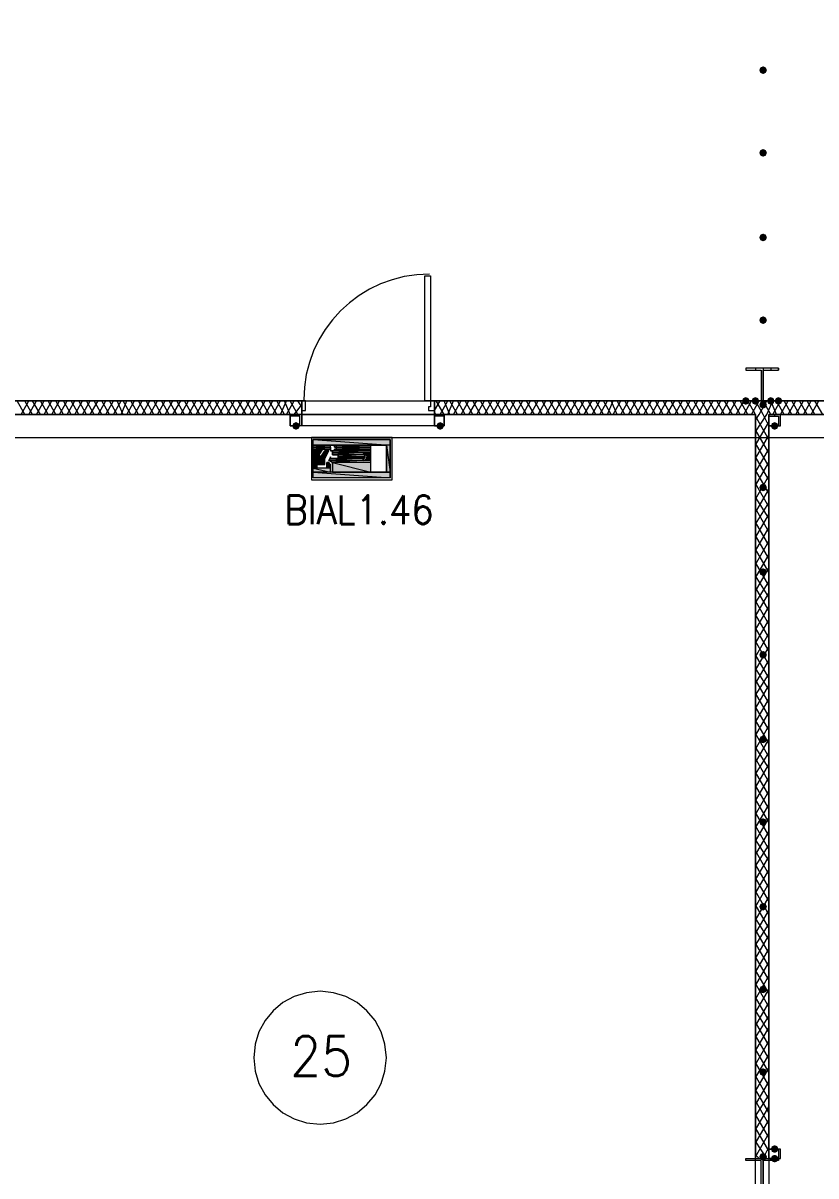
# Model space of a CAD drawing. Header units: millimetres. Extents: x 0 to 420, y 0 to 297.
# Drawn here: x 331.3 to 348.76, y 123.32 to 148.7 of the extents above; entities that cross this region are included whole.
import ezdxf

# ---------------------------------------------------------------- set-up
doc = ezdxf.new("R2010")
doc.units = ezdxf.units.MM
doc.styles.get("Standard").update_dxf_attribs({"font": 'STANDARD'})

msp = doc.modelspace()

# ---------------------------------------------------------------- hatches: boundary and pattern name
for color, points in [(7, [(347.683667, 147.658667), (347.658796, 147.598871), (347.599, 147.574), (347.539204, 147.598871), (347.514333, 147.658667), (347.539204, 147.718462), (347.599, 147.743333), (347.658796, 147.718463)]), (7, [(347.683667, 145.838333), (347.658796, 145.778537), (347.599, 145.753667), (347.539204, 145.778537), (347.514333, 145.838333), (347.539204, 145.898129), (347.599, 145.923), (347.658796, 145.898129)]), (7, [(347.683667, 143.975667), (347.658796, 143.915871), (347.599, 143.891), (347.539204, 143.915871), (347.514333, 143.975667), (347.539204, 144.035462), (347.599, 144.060333), (347.658796, 144.035463)]), (7, [(347.683667, 142.155333), (347.658796, 142.095537), (347.599, 142.070667), (347.539204, 142.095537), (347.514333, 142.155333), (347.539204, 142.215129), (347.599, 142.24), (347.658796, 142.215129)]), (7, [(347.302667, 140.377333), (347.277796, 140.317537), (347.218, 140.292667), (347.158204, 140.317537), (347.133333, 140.377333), (347.158204, 140.437129), (347.218, 140.462), (347.277796, 140.437129)]), (7, [(347.514333, 140.377333), (347.489462, 140.317537), (347.429667, 140.292667), (347.369871, 140.317537), (347.345, 140.377333), (347.369871, 140.437129), (347.429667, 140.462), (347.489462, 140.437129)]), (7, [(347.683667, 140.292667), (347.658796, 140.232871), (347.599, 140.208), (347.539204, 140.232871), (347.514333, 140.292667), (347.539204, 140.352462), (347.599, 140.377333), (347.658796, 140.352463)]), (7, [(347.853, 140.377333), (347.828129, 140.317537), (347.768333, 140.292667), (347.708538, 140.317537), (347.683667, 140.377333), (347.708537, 140.437129), (347.768333, 140.462), (347.828129, 140.437129)]), (7, [(348.022333, 140.377333), (347.997462, 140.317537), (347.937667, 140.292667), (347.877871, 140.317537), (347.853, 140.377333), (347.877871, 140.437129), (347.937667, 140.462), (347.997462, 140.437129)]), (7, [(337.396667, 139.827), (337.371796, 139.767204), (337.312, 139.742333), (337.252204, 139.767204), (337.227333, 139.827), (337.252204, 139.886796), (337.312, 139.911667), (337.371796, 139.886796)]), (7, [(340.571667, 139.827), (340.546796, 139.767204), (340.487, 139.742333), (340.427204, 139.767204), (340.402333, 139.827), (340.427204, 139.886796), (340.487, 139.911667), (340.546796, 139.886796)]), (7, [(347.937667, 139.827), (347.912796, 139.767204), (347.853, 139.742333), (347.793204, 139.767204), (347.768333, 139.827), (347.793204, 139.886796), (347.853, 139.911667), (347.912796, 139.886796)]), (82, [(338.074, 139.361333), (338.074, 139.318999)]), (82, [(338.116334, 139.403666), (338.158667, 139.403666)]), (82, [(338.158667, 139.361333), (338.201, 139.361333)]), (82, [(338.158667, 139.361333), (338.201, 139.361333)]), (82, [(338.158667, 139.276666), (338.116334, 139.276666)]), (82, [(338.158667, 139.318999), (338.201, 139.318999)]), (82, [(338.201, 139.318999), (338.158667, 139.318999)]), (82, [(337.989334, 139.022666), (338.031667, 139.022666)]), (7, [(347.683667, 138.472333), (347.658796, 138.412537), (347.599, 138.387667), (347.539204, 138.412537), (347.514333, 138.472333), (347.539204, 138.532129), (347.599, 138.557), (347.658796, 138.532129)]), (7, [(347.683667, 136.609667), (347.658796, 136.549871), (347.599, 136.525), (347.539204, 136.549871), (347.514333, 136.609667), (347.539204, 136.669462), (347.599, 136.694333), (347.658796, 136.669463)]), (7, [(347.683667, 134.789333), (347.658796, 134.729537), (347.599, 134.704667), (347.539204, 134.729537), (347.514333, 134.789333), (347.539204, 134.849129), (347.599, 134.874), (347.658796, 134.849129)]), (7, [(347.683667, 132.926667), (347.658796, 132.866871), (347.599, 132.842), (347.539204, 132.866871), (347.514333, 132.926667), (347.539204, 132.986462), (347.599, 133.011333), (347.658796, 132.986463)]), (7, [(347.683667, 131.106333), (347.658796, 131.046538), (347.599, 131.021667), (347.539204, 131.046538), (347.514333, 131.106333), (347.539204, 131.166129), (347.599, 131.191), (347.658796, 131.166129)]), (7, [(347.683667, 129.243667), (347.658796, 129.183871), (347.599, 129.159), (347.539204, 129.183871), (347.514333, 129.243667), (347.539204, 129.303462), (347.599, 129.328333), (347.658796, 129.303463)]), (7, [(347.683667, 127.423333), (347.658796, 127.363538), (347.599, 127.338667), (347.539204, 127.363538), (347.514333, 127.423333), (347.539204, 127.483129), (347.599, 127.508), (347.658796, 127.483129)]), (7, [(347.683667, 125.603), (347.658796, 125.543204), (347.599, 125.518333), (347.539204, 125.543204), (347.514333, 125.603), (347.539204, 125.662796), (347.599, 125.687667), (347.658796, 125.662796)]), (7, [(347.937667, 123.909667), (347.912796, 123.849871), (347.853, 123.825), (347.793204, 123.849871), (347.768333, 123.909667), (347.793204, 123.969462), (347.853, 123.994333), (347.912796, 123.969463)]), (7, [(347.683667, 123.740333), (347.658796, 123.680538), (347.599, 123.655667), (347.539204, 123.680538), (347.514333, 123.740333), (347.539204, 123.800129), (347.599, 123.825), (347.658796, 123.800129)]), (7, [(347.937667, 123.698), (347.912796, 123.638204), (347.853, 123.613333), (347.793204, 123.638204), (347.768333, 123.698), (347.793204, 123.757796), (347.853, 123.782667), (347.912796, 123.757796)])]:
    msp.add_hatch(color=color).paths.add_polyline_path(points, flags=0)
h = msp.add_hatch(color=82)
h.paths.add_polyline_path([(339.386334, 139.530666), (337.693, 139.530666), (339.386334, 139.403666)], flags=0)
h.paths.add_polyline_path([(337.693, 139.530666), (339.386334, 139.403666), (337.693, 139.403666)], flags=0)
h = msp.add_hatch(color=82)
h.paths.add_polyline_path([(337.693, 139.403666), (338.963, 139.403666)], flags=0)
h.paths.add_polyline_path([(338.963, 139.403666), (337.693, 139.403666)], flags=0)
h = msp.add_hatch(color=82)
h.paths.add_polyline_path([(338.074, 139.403666), (337.693, 139.403666)], flags=0)
h.paths.add_polyline_path([(338.074, 139.403666), (337.693, 139.403666), (338.116334, 139.403666)], flags=0)
h = msp.add_hatch(color=82)
h.paths.add_polyline_path([(338.074, 139.403666), (337.693, 139.403666), (338.074, 139.361333)], flags=0)
h.paths.add_polyline_path([(337.693, 139.403666), (338.074, 139.361333), (337.693, 139.361333)], flags=0)
h = msp.add_hatch(color=82)
h.paths.add_polyline_path([(337.693, 139.361333), (338.074, 139.361333)], flags=0)
h.paths.add_polyline_path([(338.074, 139.361333), (337.693, 139.361333)], flags=0)
h = msp.add_hatch(color=82)
h.paths.add_polyline_path([(337.693, 139.361333), (338.074, 139.361333)], flags=0)
h.paths.add_polyline_path([(338.074, 139.361333), (337.693, 139.361333)], flags=0)
h = msp.add_hatch(color=82)
h.paths.add_polyline_path([(338.074, 139.361333), (337.693, 139.361333), (338.074, 139.318999)], flags=0)
h.paths.add_polyline_path([(337.693, 139.361333), (338.074, 139.318999), (337.693, 139.318999)], flags=0)
h = msp.add_hatch(color=82)
h.paths.add_polyline_path([(338.116334, 139.403666), (338.074, 139.403666)], flags=0)
h.paths.add_polyline_path([(338.074, 139.403666), (338.116334, 139.403666)], flags=0)
h = msp.add_hatch(color=82)
h.paths.add_polyline_path([(338.116334, 139.403666), (338.963, 139.403666)], flags=0)
h.paths.add_polyline_path([(338.963, 139.403666), (338.116334, 139.403666)], flags=0)
h = msp.add_hatch(color=82)
h.paths.add_polyline_path([(338.116334, 139.403666), (338.963, 139.403666)], flags=0)
h.paths.add_polyline_path([(338.963, 139.403666), (338.116334, 139.403666)], flags=0)
h = msp.add_hatch(color=82)
h.paths.add_polyline_path([(338.158667, 139.403666), (338.963, 139.403666)], flags=0)
h.paths.add_polyline_path([(338.963, 139.403666), (338.158667, 139.403666)], flags=0)
h = msp.add_hatch(color=82)
h.paths.add_polyline_path([(338.963, 139.403666), (338.201, 139.403666), (338.963, 139.361333)], flags=0)
h.paths.add_polyline_path([(338.201, 139.403666), (338.963, 139.361333), (338.201, 139.361333)], flags=0)
h = msp.add_hatch(color=82)
h.paths.add_polyline_path([(338.201, 139.361333), (338.963, 139.361333)], flags=0)
h.paths.add_polyline_path([(338.963, 139.361333), (338.201, 139.361333)], flags=0)
h = msp.add_hatch(color=82)
h.paths.add_polyline_path([(338.201, 139.361333), (338.963, 139.361333)], flags=0)
h.paths.add_polyline_path([(338.963, 139.361333), (338.201, 139.361333)], flags=0)
h = msp.add_hatch(color=82)
h.paths.add_polyline_path([(338.201, 139.361333), (338.963, 139.361333)], flags=0)
h.paths.add_polyline_path([(338.963, 139.361333), (338.201, 139.361333)], flags=0)
h = msp.add_hatch(color=82)
h.paths.add_polyline_path([(338.963, 139.361333), (338.201, 139.361333), (338.963, 139.318999)], flags=0)
h.paths.add_polyline_path([(338.201, 139.361333), (338.963, 139.318999), (338.201, 139.318999)], flags=0)
h = msp.add_hatch(color=82)
h.paths.add_polyline_path([(339.386334, 139.403666), (339.301667, 139.403666), (339.386334, 138.810999)], flags=0)
h.paths.add_polyline_path([(339.301667, 139.403666), (339.386334, 138.810999), (339.301667, 138.810999)], flags=0)
h = msp.add_hatch(color=82)
h.paths.add_polyline_path([(337.693, 139.318999), (338.074, 139.318999)], flags=0)
h.paths.add_polyline_path([(338.074, 139.318999), (337.693, 139.318999)], flags=0)
h = msp.add_hatch(color=82)
h.paths.add_polyline_path([(337.904667, 139.318999), (337.693, 139.318999), (337.82, 139.191999)], flags=0)
h.paths.add_polyline_path([(337.693, 139.318999), (337.82, 139.191999), (337.693, 139.191999)], flags=0)
h = msp.add_hatch(color=82)
h.paths.add_polyline_path([(337.82, 139.191999), (337.693, 139.191999), (337.862334, 139.149666)], flags=0)
h.paths.add_polyline_path([(337.693, 139.191999), (337.862334, 139.149666), (337.693, 139.149666)], flags=0)
h = msp.add_hatch(color=82)
h.paths.add_polyline_path([(337.947, 139.149666), (337.693, 139.149666), (337.947, 139.107333)], flags=0)
h.paths.add_polyline_path([(337.693, 139.149666), (337.947, 139.107333), (337.693, 139.107333)], flags=0)
h = msp.add_hatch(color=82)
h.paths.add_polyline_path([(337.947, 139.107333), (337.693, 139.107333), (337.947, 138.980333)], flags=0)
h.paths.add_polyline_path([(337.693, 139.107333), (337.947, 138.980333), (337.693, 138.980333)], flags=0)
h = msp.add_hatch(color=82)
h.paths.add_polyline_path([(338.031667, 139.276666), (337.947, 139.276666), (337.947, 139.149666)], flags=0)
h.paths.add_polyline_path([(337.947, 139.276666), (337.947, 139.149666), (337.862334, 139.149666)], flags=0)
h = msp.add_hatch(color=82)
h.paths.add_polyline_path([(338.793667, 139.107333), (338.074, 139.107333), (338.793667, 139.064999)], flags=0)
h.paths.add_polyline_path([(338.074, 139.107333), (338.793667, 139.064999), (338.031667, 139.064999)], flags=0)
h = msp.add_hatch(color=82)
h.paths.add_polyline_path([(338.074, 139.276666), (338.116334, 139.276666)], flags=0)
h.paths.add_polyline_path([(338.116334, 139.276666), (338.074, 139.276666)], flags=0)
h = msp.add_hatch(color=82)
h.paths.add_polyline_path([(338.074, 139.276666), (338.116334, 139.276666)], flags=0)
h.paths.add_polyline_path([(338.116334, 139.276666), (338.074, 139.276666)], flags=0)
h = msp.add_hatch(color=82)
h.paths.add_polyline_path([(338.074, 139.276666), (338.963, 139.276666)], flags=0)
h.paths.add_polyline_path([(338.963, 139.276666), (338.074, 139.276666)], flags=0)
h = msp.add_hatch(color=82)
h.paths.add_polyline_path([(338.963, 139.276666), (338.116334, 139.276666), (338.963, 139.234333)], flags=0)
h.paths.add_polyline_path([(338.116334, 139.276666), (338.963, 139.234333), (338.116334, 139.234333)], flags=0)
h = msp.add_hatch(color=82)
h.paths.add_polyline_path([(338.793667, 139.234333), (338.116334, 139.234333), (338.836, 139.191999)], flags=0)
h.paths.add_polyline_path([(338.116334, 139.234333), (338.836, 139.191999), (338.116334, 139.191999)], flags=0)
h = msp.add_hatch(color=82)
h.paths.add_polyline_path([(338.963, 139.318999), (338.201, 139.318999), (338.963, 139.276666)], flags=0)
h.paths.add_polyline_path([(338.201, 139.318999), (338.963, 139.276666), (338.158667, 139.276666)], flags=0)
h = msp.add_hatch(color=82)
h.paths.add_polyline_path([(338.158667, 139.318999), (338.158667, 139.276666)], flags=0)
h.paths.add_polyline_path([(338.158667, 139.276666), (338.158667, 139.318999)], flags=0)
h = msp.add_hatch(color=82)
h.paths.add_polyline_path([(338.158667, 139.276666), (338.963, 139.276666)], flags=0)
h.paths.add_polyline_path([(338.963, 139.276666), (338.158667, 139.276666)], flags=0)
h = msp.add_hatch(color=82)
h.paths.add_polyline_path([(338.158667, 139.276666), (338.963, 139.276666)], flags=0)
h.paths.add_polyline_path([(338.963, 139.276666), (338.158667, 139.276666)], flags=0)
h = msp.add_hatch(color=82)
h.paths.add_polyline_path([(338.158667, 139.276666), (338.963, 139.276666)], flags=0)
h.paths.add_polyline_path([(338.963, 139.276666), (338.158667, 139.276666)], flags=0)
h = msp.add_hatch(color=82)
h.paths.add_polyline_path([(338.158667, 139.276666), (338.963, 139.276666)], flags=0)
h.paths.add_polyline_path([(338.963, 139.276666), (338.158667, 139.276666)], flags=0)
h = msp.add_hatch(color=82)
h.paths.add_polyline_path([(338.201, 139.318999), (338.963, 139.318999)], flags=0)
h.paths.add_polyline_path([(338.963, 139.318999), (338.201, 139.318999)], flags=0)
h = msp.add_hatch(color=82)
h.paths.add_polyline_path([(338.201, 139.318999), (338.963, 139.318999)], flags=0)
h.paths.add_polyline_path([(338.963, 139.318999), (338.201, 139.318999)], flags=0)
h = msp.add_hatch(color=82)
h.paths.add_polyline_path([(338.201, 139.318999), (338.963, 139.318999)], flags=0)
h.paths.add_polyline_path([(338.963, 139.318999), (338.201, 139.318999)], flags=0)
h = msp.add_hatch(color=82)
h.paths.add_polyline_path([(338.201, 139.318999), (338.963, 139.318999)], flags=0)
h.paths.add_polyline_path([(338.963, 139.318999), (338.201, 139.318999)], flags=0)
h = msp.add_hatch(color=82)
h.paths.add_polyline_path([(338.201, 139.318999), (338.963, 139.318999)], flags=0)
h.paths.add_polyline_path([(338.963, 139.318999), (338.201, 139.318999)], flags=0)
h = msp.add_hatch(color=82)
h.paths.add_polyline_path([(338.836, 139.191999), (338.243334, 139.191999), (338.836, 139.149666)], flags=0)
h.paths.add_polyline_path([(338.243334, 139.191999), (338.836, 139.149666), (338.243334, 139.149666)], flags=0)
h = msp.add_hatch(color=82)
h.paths.add_polyline_path([(338.243334, 139.149666), (338.328, 139.149666)], flags=0)
h.paths.add_polyline_path([(338.328, 139.149666), (338.243334, 139.149666)], flags=0)
h = msp.add_hatch(color=82)
h.paths.add_polyline_path([(338.836, 139.149666), (338.243334, 139.149666), (338.793667, 139.107333)], flags=0)
h.paths.add_polyline_path([(338.243334, 139.149666), (338.793667, 139.107333), (338.243334, 139.107333)], flags=0)
h = msp.add_hatch(color=82)
h.paths.add_polyline_path([(338.963, 139.234333), (338.836, 139.234333), (338.963, 139.149666)], flags=0)
h.paths.add_polyline_path([(338.836, 139.234333), (338.963, 139.149666), (338.878334, 139.149666)], flags=0)
h = msp.add_hatch(color=82)
h.paths.add_polyline_path([(338.963, 139.149666), (338.878334, 139.149666), (338.963, 139.064999)], flags=0)
h.paths.add_polyline_path([(338.878334, 139.149666), (338.963, 139.064999), (338.836, 139.064999)], flags=0)
h = msp.add_hatch(color=82)
h.paths.add_polyline_path([(337.777667, 138.980333), (337.693, 138.980333), (337.777667, 138.895666)], flags=0)
h.paths.add_polyline_path([(337.693, 138.980333), (337.777667, 138.895666), (337.693, 138.895666)], flags=0)
h = msp.add_hatch(color=82)
h.paths.add_polyline_path([(338.074, 138.895666), (337.693, 138.895666), (338.074, 138.810999)], flags=0)
h.paths.add_polyline_path([(337.693, 138.895666), (338.074, 138.810999), (337.693, 138.810999)], flags=0)
h = msp.add_hatch(color=82)
h.paths.add_polyline_path([(338.031667, 139.022666), (337.989334, 139.022666), (338.074, 138.980333)], flags=0)
h.paths.add_polyline_path([(337.989334, 139.022666), (338.074, 138.980333), (337.989334, 138.980333)], flags=0)
h = msp.add_hatch(color=82)
h.paths.add_polyline_path([(338.074, 138.980333), (337.989334, 138.980333), (338.074, 138.895666)], flags=0)
h.paths.add_polyline_path([(337.989334, 138.980333), (338.074, 138.895666), (337.989334, 138.895666)], flags=0)
h = msp.add_hatch(color=82)
h.paths.add_polyline_path([(338.963, 139.064999), (338.031667, 139.064999), (338.963, 139.022666)], flags=0)
h.paths.add_polyline_path([(338.031667, 139.064999), (338.963, 139.022666), (338.116334, 139.022666)], flags=0)
h = msp.add_hatch(color=82)
h.paths.add_polyline_path([(338.963, 139.022666), (338.116334, 139.022666), (338.963, 138.810999)], flags=0)
h.paths.add_polyline_path([(338.116334, 139.022666), (338.963, 138.810999), (338.116334, 138.810999)], flags=0)
h = msp.add_hatch(color=82)
h.paths.add_polyline_path([(339.386334, 138.810999), (337.693, 138.810999), (339.386334, 138.683999)], flags=0)
h.paths.add_polyline_path([(337.693, 138.810999), (339.386334, 138.683999), (337.693, 138.683999)], flags=0)
h = msp.add_hatch(color=82)
h.paths.add_polyline_path([(338.116334, 138.810999), (339.386334, 138.810999)], flags=0)
h.paths.add_polyline_path([(339.386334, 138.810999), (338.116334, 138.810999)], flags=0)

# ---------------------------------------------------------------- linework, layer by layer
at = {"color": 5, "lineweight": 0}
msp.add_lwpolyline([(124.290668, 139.572999), (235.669667, 139.572999), (242.146667, 139.572999), (242.146667, 143.086666), (261.831667, 143.086666), (261.831667, 139.572999), (374.607667, 139.572999), (379.857, 139.572999), (379.857, 188.467999), (268.224001, 188.467999), (261.958667, 188.467999), (261.958667, 184.869666)], dxfattribs=at)
at = {"color": 8, "lineweight": 0}
msp.add_lwpolyline([(381.719667, 140.377333), (381.719667, 187.452), (260.265333, 187.452), (260.265333, 140.377333)], close=True, dxfattribs=at)
at = {"color": 7, "lineweight": 0}
for points in [[(340.254167, 143.171333), (339.970658, 143.157018), (339.69534, 143.115), (339.429605, 143.046674), (339.174849, 142.953432), (338.932463, 142.83667), (338.703843, 142.697781), (338.490381, 142.538158), (338.293472, 142.359195), (338.114509, 142.162286), (337.954886, 141.948824), (337.815996, 141.720204), (337.699234, 141.477818), (337.605993, 141.223061), (337.537667, 140.957327), (337.495649, 140.682009), (337.481333, 140.3985)], [(347.218, 141.097), (347.218, 141.054667)], [(347.429667, 141.097), (347.429667, 141.054667)], [(347.599, 141.097), (347.599, 140.377333)], [(347.768333, 141.097), (347.768333, 141.054667)], [(347.937667, 141.097), (347.937667, 141.054667)], [(337.439, 140.377333), (322.961, 140.377333)], [(331.343, 140.081), (331.173667, 140.377333)], [(331.258333, 140.081), (331.427667, 140.377333)], [(331.512333, 140.081), (331.343, 140.377333)], [(331.427667, 140.081), (331.597, 140.377333)], [(331.681667, 140.081), (331.512333, 140.377333)], [(331.597, 140.081), (331.766333, 140.377333)], [(331.851, 140.081), (331.681667, 140.377333)], [(331.766333, 140.081), (331.935667, 140.377333)], [(332.020333, 140.081), (331.851, 140.377333)], [(331.935667, 140.081), (332.105, 140.377333)], [(332.189667, 140.081), (332.020333, 140.377333)], [(332.105, 140.081), (332.274333, 140.377333)], [(332.359, 140.081), (332.189667, 140.377333)], [(332.274333, 140.081), (332.443667, 140.377333)], [(332.528333, 140.081), (332.359, 140.377333)], [(332.443667, 140.081), (332.613, 140.377333)], [(332.697667, 140.081), (332.528333, 140.377333)], [(332.613, 140.081), (332.782333, 140.377333)], [(332.867, 140.081), (332.697667, 140.377333)], [(332.782333, 140.081), (332.951667, 140.377333)], [(333.036333, 140.081), (332.867, 140.377333)], [(332.951667, 140.081), (333.121, 140.377333)], [(333.205667, 140.081), (333.036333, 140.377333)], [(333.121, 140.081), (333.290333, 140.377333)], [(333.375, 140.081), (333.205667, 140.377333)], [(333.290333, 140.081), (333.459667, 140.377333)], [(333.502, 140.081), (333.375, 140.377333)], [(333.459667, 140.081), (333.586667, 140.377333)], [(333.671333, 140.081), (333.502, 140.377333)], [(333.586667, 140.081), (333.756, 140.377333)], [(333.840667, 140.081), (333.671333, 140.377333)], [(333.756, 140.081), (333.925333, 140.377333)], [(334.01, 140.081), (333.840667, 140.377333)], [(333.925333, 140.081), (334.094667, 140.377333)], [(334.179333, 140.081), (334.01, 140.377333)], [(334.094667, 140.081), (334.264, 140.377333)], [(334.348667, 140.081), (334.179333, 140.377333)], [(334.264, 140.081), (334.433333, 140.377333)], [(334.518, 140.081), (334.348667, 140.377333)], [(334.433333, 140.081), (334.602667, 140.377333)], [(334.687333, 140.081), (334.518, 140.377333)], [(334.602667, 140.081), (334.772, 140.377333)], [(334.856667, 140.081), (334.687333, 140.377333)], [(334.772, 140.081), (334.941333, 140.377333)], [(335.026, 140.081), (334.856667, 140.377333)], [(334.941333, 140.081), (335.110667, 140.377333)], [(335.195333, 140.081), (335.026, 140.377333)], [(335.110667, 140.081), (335.28, 140.377333)], [(335.364667, 140.081), (335.195333, 140.377333)], [(335.28, 140.081), (335.449333, 140.377333)], [(335.534, 140.081), (335.364667, 140.377333)], [(335.449333, 140.081), (335.618667, 140.377333)], [(335.703333, 140.081), (335.534, 140.377333)], [(335.618667, 140.081), (335.788, 140.377333)], [(335.872667, 140.081), (335.703333, 140.377333)], [(335.788, 140.081), (335.957333, 140.377333)], [(336.042, 140.081), (335.872667, 140.377333)], [(335.957333, 140.081), (336.126667, 140.377333)], [(336.211333, 140.081), (336.042, 140.377333)], [(336.126667, 140.081), (336.296, 140.377333)], [(336.380667, 140.081), (336.211333, 140.377333)], [(336.296, 140.081), (336.465333, 140.377333)], [(336.55, 140.081), (336.380667, 140.377333)], [(336.465333, 140.081), (336.634667, 140.377333)], [(336.719333, 140.081), (336.55, 140.377333)], [(336.634667, 140.081), (336.804, 140.377333)], [(336.888667, 140.081), (336.719333, 140.377333)], [(336.804, 140.081), (336.973333, 140.377333)], [(337.058, 140.081), (336.888667, 140.377333)], [(336.973333, 140.081), (337.100333, 140.377333)], [(337.185, 140.081), (337.058, 140.377333)], [(337.100333, 140.081), (337.269667, 140.377333)], [(337.354333, 140.081), (337.185, 140.377333)], [(337.439, 140.250333), (337.354333, 140.377333)], [(337.439, 140.377333), (337.439, 140.165667), (337.439, 140.081)], [(337.439, 140.081), (337.439, 140.165667), (337.439, 140.377333), (337.439, 140.165667)], [(340.36, 140.165667), (340.487, 140.377333)], [(340.36, 140.377333), (340.36, 140.165667), (340.36, 140.081)], [(340.36, 140.081), (340.36, 140.165667), (340.36, 140.377333), (340.36, 140.165667)], [(354.838, 140.377333), (340.36, 140.377333)], [(340.571667, 140.081), (340.402333, 140.377333)], [(340.487, 140.081), (340.656333, 140.377333)], [(340.698667, 140.081), (340.571667, 140.377333)], [(340.656333, 140.081), (340.783333, 140.377333)], [(340.868, 140.081), (340.698667, 140.377333)], [(340.783333, 140.081), (340.952667, 140.377333)], [(341.037333, 140.081), (340.868, 140.377333)], [(340.952667, 140.081), (341.122, 140.377333)], [(341.206667, 140.081), (341.037333, 140.377333)], [(341.122, 140.081), (341.291333, 140.377333)], [(341.376, 140.081), (341.206667, 140.377333)], [(341.291333, 140.081), (341.460667, 140.377333)], [(341.545333, 140.081), (341.376, 140.377333)], [(341.460667, 140.081), (341.63, 140.377333)], [(341.714667, 140.081), (341.545333, 140.377333)], [(341.63, 140.081), (341.799333, 140.377333)], [(341.884, 140.081), (341.714667, 140.377333)], [(341.799333, 140.081), (341.968667, 140.377333)], [(342.053333, 140.081), (341.884, 140.377333)], [(341.968667, 140.081), (342.138, 140.377333)], [(342.222667, 140.081), (342.053333, 140.377333)], [(342.138, 140.081), (342.307333, 140.377333)], [(342.392, 140.081), (342.222667, 140.377333)], [(342.307333, 140.081), (342.476667, 140.377333)], [(342.561333, 140.081), (342.392, 140.377333)], [(342.476667, 140.081), (342.646, 140.377333)], [(342.730667, 140.081), (342.561333, 140.377333)], [(342.646, 140.081), (342.815333, 140.377333)], [(342.9, 140.081), (342.730667, 140.377333)], [(342.815333, 140.081), (342.984667, 140.377333)], [(343.069333, 140.081), (342.9, 140.377333)], [(342.984667, 140.081), (343.154, 140.377333)], [(343.238667, 140.081), (343.069333, 140.377333)], [(343.154, 140.081), (343.323333, 140.377333)], [(343.408, 140.081), (343.238667, 140.377333)], [(343.323333, 140.081), (343.492667, 140.377333)], [(343.577333, 140.081), (343.408, 140.377333)], [(343.492667, 140.081), (343.662, 140.377333)], [(343.746667, 140.081), (343.577333, 140.377333)], [(343.662, 140.081), (343.831333, 140.377333)], [(343.916, 140.081), (343.746667, 140.377333)], [(343.831333, 140.081), (344.000667, 140.377333)], [(344.085333, 140.081), (343.916, 140.377333)], [(344.000667, 140.081), (344.17, 140.377333)], [(344.254667, 140.081), (344.085333, 140.377333)], [(344.17, 140.081), (344.297, 140.377333)], [(344.381667, 140.081), (344.254667, 140.377333)], [(344.297, 140.081), (344.466333, 140.377333)], [(344.551, 140.081), (344.381667, 140.377333)], [(344.466333, 140.081), (344.635667, 140.377333)], [(344.720333, 140.081), (344.551, 140.377333)], [(344.635667, 140.081), (344.805, 140.377333)], [(344.889667, 140.081), (344.720333, 140.377333)], [(344.805, 140.081), (344.974333, 140.377333)], [(345.059, 140.081), (344.889667, 140.377333)], [(344.974333, 140.081), (345.143667, 140.377333)], [(345.228333, 140.081), (345.059, 140.377333)], [(345.143667, 140.081), (345.313, 140.377333)], [(345.397667, 140.081), (345.228333, 140.377333)], [(345.313, 140.081), (345.482333, 140.377333)], [(345.567, 140.081), (345.397667, 140.377333)], [(345.482333, 140.081), (345.651667, 140.377333)], [(345.736333, 140.081), (345.567, 140.377333)], [(345.651667, 140.081), (345.821, 140.377333)], [(345.905667, 140.081), (345.736333, 140.377333)], [(345.821, 140.081), (345.990333, 140.377333)], [(346.075, 140.081), (345.905667, 140.377333)], [(345.990333, 140.081), (346.159667, 140.377333)], [(346.244333, 140.081), (346.075, 140.377333)], [(346.159667, 140.081), (346.329, 140.377333)], [(346.413667, 140.081), (346.244333, 140.377333)], [(346.329, 140.081), (346.498333, 140.377333)], [(346.583, 140.081), (346.413667, 140.377333)], [(346.498333, 140.081), (346.667667, 140.377333)], [(346.752333, 140.081), (346.583, 140.377333)], [(346.667667, 140.081), (346.837, 140.377333)], [(346.921667, 140.081), (346.752333, 140.377333)], [(346.837, 140.081), (347.006333, 140.377333)], [(347.091, 140.081), (346.921667, 140.377333)], [(347.006333, 140.081), (347.175667, 140.377333)], [(347.260333, 140.081), (347.091, 140.377333)], [(347.175667, 140.081), (347.345, 140.377333)], [(347.429667, 140.081), (347.260333, 140.377333)], [(347.345, 140.081), (347.514333, 140.377333)], [(347.599, 140.081), (347.429667, 140.377333)], [(347.514333, 140.081), (347.683667, 140.377333)], [(347.768333, 140.081), (347.599, 140.377333)], [(347.683667, 140.081), (347.810667, 140.377333)], [(347.895333, 140.081), (347.768333, 140.377333)], [(347.810667, 140.081), (347.98, 140.377333)], [(348.064667, 140.081), (347.895333, 140.377333)], [(347.98, 140.081), (348.149333, 140.377333)], [(348.234, 140.081), (348.064667, 140.377333)], [(348.149333, 140.081), (348.318667, 140.377333)], [(348.403333, 140.081), (348.234, 140.377333)], [(348.318667, 140.081), (348.488, 140.377333)], [(348.572667, 140.081), (348.403333, 140.377333)], [(348.488, 140.081), (348.657333, 140.377333)], [(348.742, 140.081), (348.572667, 140.377333)], [(348.657333, 140.081), (348.826667, 140.377333)], [(348.911333, 140.081), (348.742, 140.377333)], [(337.269667, 140.081), (337.439, 140.292667)], [(340.402333, 140.081), (340.36, 140.123333)], [(330.327, 140.081), (337.439, 140.081)], [(337.312, 140.081), (337.312, 140.038667)], [(337.439, 139.954), (337.439, 140.081), (338.878333, 140.081)], [(338.878333, 139.827), (337.439, 139.827), (337.439, 139.954)], [(338.878333, 140.081), (340.36, 140.081), (340.36, 139.954)], [(340.36, 139.954), (340.36, 139.827), (338.878333, 139.827)], [(340.36, 140.081), (347.429667, 140.081)], [(340.487, 140.081), (340.487, 140.038667)], [(347.429667, 139.954), (347.514333, 140.081)], [(347.429667, 139.7), (347.683667, 140.081)], [(347.429667, 140.081), (347.429667, 123.698), (347.726, 123.698), (347.726, 140.081)], [(347.726, 139.530667), (347.429667, 140.038667)], [(347.429667, 139.403667), (347.726, 139.911667)], [(347.726, 139.827), (347.599, 140.081)], [(347.726, 140.081), (354.838, 140.081)], [(347.853, 140.081), (347.853, 140.038667)], [(347.726, 139.234333), (347.429667, 139.742333)], [(347.429667, 139.107333), (347.726, 139.615333)], [(347.726, 138.938), (347.429667, 139.446)], [(347.429667, 138.811), (347.726, 139.319)], [(347.726, 138.641667), (347.429667, 139.149667)], [(347.429667, 138.514667), (347.726, 139.022667)], [(347.726, 138.345333), (347.429667, 138.853333)], [(347.429667, 138.218333), (347.726, 138.726333)], [(347.726, 138.049), (347.429667, 138.557)], [(347.429667, 137.922), (347.726, 138.43)], [(347.726, 137.795), (347.429667, 138.260667)], [(347.429667, 137.668), (347.726, 138.133667)], [(347.726, 137.498667), (347.429667, 138.006667)], [(347.429667, 137.371667), (347.726, 137.879667)], [(347.726, 137.202333), (347.429667, 137.710333)], [(347.429667, 137.075333), (347.726, 137.583333)], [(347.726, 136.906), (347.429667, 137.414)], [(347.429667, 136.779), (347.726, 137.287)], [(347.726, 136.609667), (347.429667, 137.117667)], [(347.429667, 136.482667), (347.726, 136.990667)], [(347.726, 136.313333), (347.429667, 136.821333)], [(347.429667, 136.186333), (347.726, 136.694333)], [(347.726, 136.059333), (347.429667, 136.525)], [(347.429667, 135.932333), (347.726, 136.398)], [(347.726, 135.763), (347.429667, 136.271)], [(347.429667, 135.636), (347.726, 136.144)], [(347.726, 135.466667), (347.429667, 135.974667)], [(347.429667, 135.339667), (347.726, 135.847667)], [(347.726, 135.170333), (347.429667, 135.678333)], [(347.429667, 135.043333), (347.726, 135.551333)], [(347.726, 134.874), (347.429667, 135.382)], [(347.429667, 134.747), (347.726, 135.255)], [(347.726, 134.577667), (347.429667, 135.085667)], [(347.429667, 134.450667), (347.726, 134.958667)], [(347.726, 134.281333), (347.429667, 134.789333)], [(347.429667, 134.154333), (347.726, 134.662333)], [(347.726, 134.027333), (347.429667, 134.493)], [(347.429667, 133.900333), (347.726, 134.366)], [(347.726, 133.731), (347.429667, 134.239)], [(347.429667, 133.604), (347.726, 134.112)], [(347.726, 133.434667), (347.429667, 133.942667)], [(347.429667, 133.307667), (347.726, 133.815667)], [(347.726, 133.138333), (347.429667, 133.646333)], [(347.429667, 133.011333), (347.726, 133.519333)], [(347.726, 132.842), (347.429667, 133.35)], [(347.429667, 132.715), (347.726, 133.223)], [(347.726, 132.545667), (347.429667, 133.053667)], [(347.429667, 132.418667), (347.726, 132.926667)], [(347.726, 132.291667), (347.429667, 132.757333)], [(347.429667, 132.164667), (347.726, 132.630333)], [(347.726, 131.995333), (347.429667, 132.503333)], [(347.429667, 131.868333), (347.726, 132.376333)], [(347.726, 131.699), (347.429667, 132.207)], [(347.429667, 131.572), (347.726, 132.08)], [(347.726, 131.402667), (347.429667, 131.910667)], [(347.429667, 131.275667), (347.726, 131.783667)], [(347.726, 131.106333), (347.429667, 131.614333)], [(347.429667, 130.979333), (347.726, 131.487333)], [(347.726, 130.81), (347.429667, 131.318)], [(347.429667, 130.683), (347.726, 131.191)], [(347.726, 130.513667), (347.429667, 131.021667)], [(347.429667, 130.386667), (347.726, 130.894667)], [(347.726, 130.259667), (347.429667, 130.725333)], [(347.429667, 130.132667), (347.726, 130.598333)], [(347.726, 129.963333), (347.429667, 130.471333)], [(347.429667, 129.836333), (347.726, 130.344333)], [(347.726, 129.667), (347.429667, 130.175)], [(347.429667, 129.54), (347.726, 130.048)], [(347.726, 129.370667), (347.429667, 129.878667)], [(347.429667, 129.243667), (347.726, 129.751667)], [(347.726, 129.074333), (347.429667, 129.582333)], [(347.429667, 128.947333), (347.726, 129.455333)], [(347.726, 128.778), (347.429667, 129.286)], [(347.429667, 128.651), (347.726, 129.159)], [(347.726, 128.524), (347.429667, 128.989667)], [(347.429667, 128.397), (347.726, 128.862667)], [(347.726, 128.227667), (347.429667, 128.735667)], [(347.429667, 128.100667), (347.726, 128.608667)], [(347.726, 127.931333), (347.429667, 128.439333)], [(347.429667, 127.804333), (347.726, 128.312333)], [(347.726, 127.635), (347.429667, 128.143)], [(347.429667, 127.508), (347.726, 128.016)], [(347.726, 127.338667), (347.429667, 127.846667)], [(347.429667, 127.211667), (347.726, 127.719667)], [(347.726, 127.042333), (347.429667, 127.550333)], [(347.429667, 126.915333), (347.726, 127.423333)], [(339.301667, 125.9205), (339.271995, 126.214844), (339.186894, 126.488996), (339.052238, 126.737083), (338.873899, 126.953232), (338.657749, 127.131572), (338.409662, 127.266228), (338.13551, 127.351328), (337.841167, 127.381), (337.546823, 127.351328), (337.272671, 127.266228), (337.024584, 127.131572), (336.808434, 126.953232), (336.630095, 126.737083), (336.495439, 126.488996), (336.410339, 126.214844), (336.380667, 125.9205)], [(347.726, 126.746), (347.429667, 127.254)], [(347.429667, 126.619), (347.726, 127.127)], [(347.726, 126.492), (347.429667, 126.957667)], [(347.429667, 126.365), (347.726, 126.830667)], [(347.726, 126.195667), (347.429667, 126.703667)], [(347.429667, 126.068667), (347.726, 126.576667)], [(347.726, 125.899333), (347.429667, 126.407333)], [(347.429667, 125.772333), (347.726, 126.280333)], [(336.380667, 125.9205), (336.410339, 125.626156), (336.495439, 125.352004), (336.630095, 125.103917), (336.808434, 124.887768), (337.024584, 124.709428), (337.272671, 124.574772), (337.546823, 124.489672), (337.841167, 124.46), (338.13551, 124.489672), (338.409662, 124.574772), (338.657749, 124.709428), (338.873899, 124.887768), (339.052238, 125.103917), (339.186894, 125.352004), (339.271995, 125.626156), (339.301667, 125.9205)], [(347.726, 125.603), (347.429667, 126.111)], [(347.429667, 125.476), (347.726, 125.984)], [(347.726, 125.306667), (347.429667, 125.814667)], [(347.429667, 125.179667), (347.726, 125.687667)], [(347.726, 125.010333), (347.429667, 125.518333)], [(347.429667, 124.883333), (347.726, 125.391333)], [(347.726, 124.714), (347.429667, 125.222)], [(347.429667, 124.629333), (347.726, 125.095)], [(347.726, 124.46), (347.429667, 124.968)], [(347.429667, 124.333), (347.726, 124.841)], [(347.726, 124.163667), (347.429667, 124.671667)], [(347.429667, 124.036667), (347.726, 124.544667)], [(347.726, 123.867333), (347.429667, 124.375333)], [(347.429667, 123.740333), (347.726, 124.248333)], [(347.683667, 123.698), (347.429667, 124.079)], [(347.599, 123.698), (347.726, 123.952)], [(347.218, 123.655667), (347.218, 123.698)], [(347.514333, 123.698), (347.429667, 123.782667)], [(347.429667, 123.655667), (347.429667, 123.698)], [(347.599, 122.978333), (347.599, 123.698)], [(347.768333, 123.655667), (347.768333, 123.698)], [(347.937667, 123.655667), (347.937667, 123.698)]]:
    msp.add_lwpolyline(points, dxfattribs=at)
for points in [[(340.275333, 143.129), (340.275333, 140.377333), (340.148333, 140.377333), (340.148333, 143.129)], [(347.937667, 141.097), (347.218, 141.097), (347.218, 141.054667), (347.556667, 141.054667), (347.556667, 140.377333), (347.218, 140.377333), (347.937667, 140.377333), (347.599, 140.377333), (347.599, 141.054667), (347.937667, 141.054667)], [(337.523667, 140.165667), (337.523667, 140.250333), (337.523667, 140.377333), (337.439, 140.377333), (337.439, 140.165667)], [(340.36, 140.165667), (340.36, 140.377333), (340.275333, 140.377333), (340.275333, 140.250333), (340.233, 140.250333), (340.233, 140.165667)], [(337.185, 140.081), (337.439, 140.081), (337.439, 139.827), (337.185, 139.827)], [(337.185, 140.038667), (337.185, 139.827), (337.396667, 139.827), (337.396667, 140.038667)], [(340.36, 140.081), (340.571667, 140.081), (340.571667, 139.827), (340.36, 139.827)], [(340.36, 140.038667), (340.36, 139.827), (340.571667, 139.827), (340.571667, 140.038667)], [(347.98, 140.081), (347.726, 140.081), (347.726, 139.827), (347.98, 139.827)], [(347.937667, 140.038667), (347.937667, 139.827), (347.726, 139.827), (347.726, 140.038667)], [(347.98, 123.909667), (347.726, 123.909667), (347.726, 123.698), (347.98, 123.698)], [(347.937667, 123.909667), (347.937667, 123.698), (347.726, 123.698), (347.726, 123.909667)], [(347.937667, 122.978333), (347.218, 122.978333), (347.218, 123.020667), (347.556667, 123.020667), (347.556667, 123.655667), (347.218, 123.655667), (347.218, 123.698), (347.937667, 123.698), (347.937667, 123.655667), (347.599, 123.655667), (347.599, 123.020667), (347.937667, 123.020667)]]:
    msp.add_lwpolyline(points, close=True, dxfattribs=at)
at = {"color": 43, "lineweight": 0}
for points in [[(330.327, 105.579333), (347.429667, 105.579333), (347.429667, 140.081), (330.327, 140.081)], [(364.828667, 140.081), (347.726, 140.081), (347.726, 105.579333), (364.828667, 105.579333)]]:
    msp.add_lwpolyline(points, close=True, dxfattribs=at)
at = {"color": 92, "lineweight": 0}
msp.add_lwpolyline([(339.428667, 139.572999), (337.650667, 139.572999), (337.650667, 138.641666), (339.428667, 138.641666)], close=True, dxfattribs=at)
at = {"color": 82, "lineweight": 0}
for points in [[(339.386334, 139.530666), (337.693, 139.530666), (339.386334, 139.403666)], [(337.693, 139.530666), (339.386334, 139.403666), (337.693, 139.403666)], [(337.693, 139.530666), (339.386334, 139.530666), (339.386334, 138.683999), (337.693, 138.683999)], [(337.693, 139.403666), (338.963, 139.403666)], [(338.963, 139.403666), (337.693, 139.403666)], [(337.693, 139.403666), (338.116334, 139.403666)], [(338.116334, 139.403666), (337.693, 139.403666)], [(338.116334, 139.403666), (337.693, 139.403666)], [(337.693, 139.403666), (338.116334, 139.403666)], [(338.116334, 139.403666), (337.693, 139.403666)], [(338.116334, 139.403666), (337.693, 139.403666)], [(337.693, 139.403666), (338.116334, 139.403666)], [(338.116334, 139.403666), (337.693, 139.403666)], [(337.693, 139.403666), (338.116334, 139.403666)], [(338.116334, 139.403666), (337.693, 139.403666)], [(338.074, 139.403666), (337.693, 139.403666)], [(338.074, 139.403666), (337.693, 139.403666), (338.116334, 139.403666)], [(338.074, 139.403666), (337.693, 139.403666), (338.074, 139.361333)], [(337.693, 139.403666), (338.074, 139.361333), (337.693, 139.361333)], [(337.693, 139.361333), (338.074, 139.361333)], [(338.074, 139.361333), (337.693, 139.361333)], [(337.693, 139.361333), (338.074, 139.361333)], [(338.074, 139.361333), (337.693, 139.361333)], [(338.074, 139.361333), (337.693, 139.361333)], [(337.693, 139.361333), (338.074, 139.361333)], [(338.074, 139.361333), (337.693, 139.361333)], [(338.074, 139.361333), (337.693, 139.361333)], [(337.693, 139.361333), (338.074, 139.361333)], [(338.074, 139.361333), (337.693, 139.361333)], [(338.074, 139.361333), (337.693, 139.361333), (338.074, 139.318999)], [(337.693, 139.361333), (338.074, 139.318999), (337.693, 139.318999)], [(338.116334, 139.403666), (338.074, 139.403666)], [(338.074, 139.403666), (338.116334, 139.403666)], [(338.074, 139.361333), (338.074, 139.318999)], [(338.074, 139.318999), (338.074, 139.361333)], [(338.116334, 139.403666), (338.963, 139.403666)], [(338.963, 139.403666), (338.116334, 139.403666)], [(338.116334, 139.403666), (338.158667, 139.403666)], [(338.116334, 139.403666), (338.963, 139.403666)], [(338.963, 139.403666), (338.116334, 139.403666)], [(338.158667, 139.403666), (338.963, 139.403666)], [(338.963, 139.403666), (338.158667, 139.403666)], [(338.158667, 139.403666), (338.158667, 139.361333)], [(338.158667, 139.361333), (338.158667, 139.403666)], [(338.158667, 139.361333), (338.201, 139.361333)], [(338.158667, 139.361333), (338.201, 139.361333)], [(338.201, 139.361333), (338.158667, 139.361333)], [(338.963, 139.403666), (338.201, 139.403666), (338.963, 139.361333)], [(338.201, 139.403666), (338.963, 139.361333), (338.201, 139.361333)], [(338.201, 139.361333), (338.963, 139.361333)], [(338.963, 139.361333), (338.201, 139.361333)], [(338.201, 139.361333), (338.963, 139.361333)], [(338.963, 139.361333), (338.201, 139.361333)], [(338.201, 139.361333), (338.963, 139.361333)], [(338.963, 139.361333), (338.201, 139.361333)], [(338.963, 139.361333), (338.201, 139.361333), (338.963, 139.318999)], [(338.201, 139.361333), (338.963, 139.318999), (338.201, 139.318999)], [(338.963, 139.403666), (339.301667, 139.403666), (339.301667, 138.810999), (338.963, 138.810999)], [(339.386334, 139.403666), (339.301667, 139.403666), (339.386334, 138.810999)], [(339.301667, 139.403666), (339.386334, 138.810999), (339.301667, 138.810999)], [(337.693, 139.318999), (338.074, 139.318999)], [(338.074, 139.318999), (337.693, 139.318999)], [(337.904667, 139.318999), (337.693, 139.318999), (337.82, 139.191999)], [(337.693, 139.318999), (337.82, 139.191999), (337.693, 139.191999)], [(337.82, 139.191999), (337.693, 139.191999), (337.862334, 139.149666)], [(337.693, 139.191999), (337.862334, 139.149666), (337.693, 139.149666)], [(337.947, 139.149666), (337.693, 139.149666), (337.947, 139.107333)], [(337.693, 139.149666), (337.947, 139.107333), (337.693, 139.107333)], [(337.947, 139.107333), (337.693, 139.107333), (337.947, 138.980333)], [(337.693, 139.107333), (337.947, 138.980333), (337.693, 138.980333)], [(337.777667, 138.980333), (337.947, 138.980333), (337.947, 139.107333), (338.031667, 139.276666), (337.947, 139.276666), (337.862334, 139.149666), (337.82, 139.191999), (337.904667, 139.318999), (338.074, 139.318999), (338.074, 139.276666), (338.116334, 139.276666), (338.116334, 139.191999), (338.243334, 139.191999), (338.243334, 139.107333), (338.074, 139.107333), (338.074, 139.149666), (338.031667, 139.064999), (338.116334, 139.022666), (338.116334, 138.810999), (338.074, 138.810999), (338.074, 138.980333), (337.989334, 139.022666), (337.989334, 138.895666), (337.777667, 138.895666)], [(337.947, 139.276666), (337.947, 139.149666), (337.862334, 139.149666)], [(338.031667, 139.276666), (337.947, 139.276666), (337.947, 139.149666)], [(338.074, 139.107333), (338.793667, 139.064999), (338.031667, 139.064999)], [(338.074, 139.318999), (338.074, 139.276666)], [(338.074, 139.276666), (338.074, 139.318999)], [(338.074, 139.276666), (338.074, 139.318999)], [(338.074, 139.318999), (338.074, 139.276666)], [(338.074, 139.276666), (338.116334, 139.276666)], [(338.116334, 139.276666), (338.074, 139.276666)], [(338.074, 139.276666), (338.116334, 139.276666)], [(338.116334, 139.276666), (338.074, 139.276666)], [(338.074, 139.276666), (338.963, 139.276666)], [(338.963, 139.276666), (338.074, 139.276666)], [(338.116334, 139.276666), (338.074, 139.276666)], [(338.793667, 139.107333), (338.074, 139.107333), (338.793667, 139.064999)], [(338.158667, 139.276666), (338.116334, 139.276666)], [(338.963, 139.276666), (338.116334, 139.276666), (338.963, 139.234333)], [(338.116334, 139.276666), (338.963, 139.234333), (338.116334, 139.234333)], [(338.793667, 139.234333), (338.116334, 139.234333), (338.836, 139.191999)], [(338.116334, 139.234333), (338.836, 139.191999), (338.116334, 139.191999)], [(338.158667, 139.318999), (338.201, 139.318999)], [(338.201, 139.318999), (338.158667, 139.318999)], [(338.201, 139.318999), (338.963, 139.276666), (338.158667, 139.276666)], [(338.158667, 139.318999), (338.158667, 139.276666)], [(338.158667, 139.276666), (338.158667, 139.318999)], [(338.158667, 139.276666), (338.158667, 139.318999)], [(338.158667, 139.276666), (338.963, 139.276666)], [(338.963, 139.276666), (338.158667, 139.276666)], [(338.158667, 139.276666), (338.963, 139.276666)], [(338.963, 139.276666), (338.158667, 139.276666)], [(338.158667, 139.276666), (338.963, 139.276666)], [(338.963, 139.276666), (338.158667, 139.276666)], [(338.158667, 139.276666), (338.963, 139.276666)], [(338.963, 139.276666), (338.158667, 139.276666)], [(338.201, 139.318999), (338.963, 139.318999)], [(338.963, 139.318999), (338.201, 139.318999)], [(338.201, 139.318999), (338.963, 139.318999)], [(338.963, 139.318999), (338.201, 139.318999)], [(338.201, 139.318999), (338.963, 139.318999)], [(338.963, 139.318999), (338.201, 139.318999)], [(338.201, 139.318999), (338.963, 139.318999)], [(338.963, 139.318999), (338.201, 139.318999)], [(338.201, 139.318999), (338.963, 139.318999)], [(338.963, 139.318999), (338.201, 139.318999)], [(338.963, 139.318999), (338.201, 139.318999), (338.963, 139.276666)], [(338.836, 139.191999), (338.243334, 139.191999), (338.836, 139.149666)], [(338.243334, 139.191999), (338.836, 139.149666), (338.243334, 139.149666)], [(338.243334, 139.149666), (338.328, 139.149666)], [(338.328, 139.149666), (338.243334, 139.149666)], [(338.836, 139.149666), (338.243334, 139.149666), (338.793667, 139.107333)], [(338.243334, 139.149666), (338.793667, 139.107333), (338.243334, 139.107333)], [(338.836, 139.149666), (338.793667, 139.234333), (338.836, 139.234333), (338.878334, 139.149666), (338.836, 139.064999), (338.793667, 139.064999), (338.836, 139.149666), (338.328, 139.149666)], [(338.963, 139.234333), (338.836, 139.234333), (338.963, 139.149666)], [(338.836, 139.234333), (338.963, 139.149666), (338.878334, 139.149666)], [(338.878334, 139.149666), (338.963, 139.064999), (338.836, 139.064999)], [(338.963, 139.149666), (338.878334, 139.149666), (338.963, 139.064999)], [(337.777667, 138.980333), (337.693, 138.980333), (337.777667, 138.895666)], [(337.693, 138.980333), (337.777667, 138.895666), (337.693, 138.895666)], [(338.074, 138.895666), (337.693, 138.895666), (338.074, 138.810999)], [(337.693, 138.895666), (338.074, 138.810999), (337.693, 138.810999)], [(337.989334, 139.022666), (338.031667, 139.022666)], [(338.031667, 139.022666), (337.989334, 139.022666), (338.074, 138.980333)], [(337.989334, 139.022666), (338.074, 138.980333), (337.989334, 138.980333)], [(338.074, 138.980333), (337.989334, 138.980333), (338.074, 138.895666)], [(337.989334, 138.980333), (338.074, 138.895666), (337.989334, 138.895666)], [(338.963, 139.064999), (338.031667, 139.064999), (338.963, 139.022666)], [(338.031667, 139.064999), (338.963, 139.022666), (338.116334, 139.022666)], [(338.963, 139.022666), (338.116334, 139.022666), (338.963, 138.810999)], [(338.116334, 139.022666), (338.963, 138.810999), (338.116334, 138.810999)], [(339.386334, 138.810999), (337.693, 138.810999), (339.386334, 138.683999)], [(337.693, 138.810999), (339.386334, 138.683999), (337.693, 138.683999)], [(338.116334, 138.810999), (339.386334, 138.810999)], [(339.386334, 138.810999), (338.116334, 138.810999)]]:
    msp.add_lwpolyline(points, close=True, dxfattribs=at)

# ---------------------------------------------------------------- texts
at = {"color": 92, "insert": (337.058014, 138.295826), "char_height": 0.627829, "width": 3.27866256, "attachment_point": 1}
msp.add_mtext('BIAL1.46', dxfattribs=at)
at = {"color": 7, "insert": (337.185, 126.390366), "char_height": 0.872032, "width": 1.06581689, "attachment_point": 1}
msp.add_mtext('25', dxfattribs=at)

doc.saveas('drawing.dxf')
